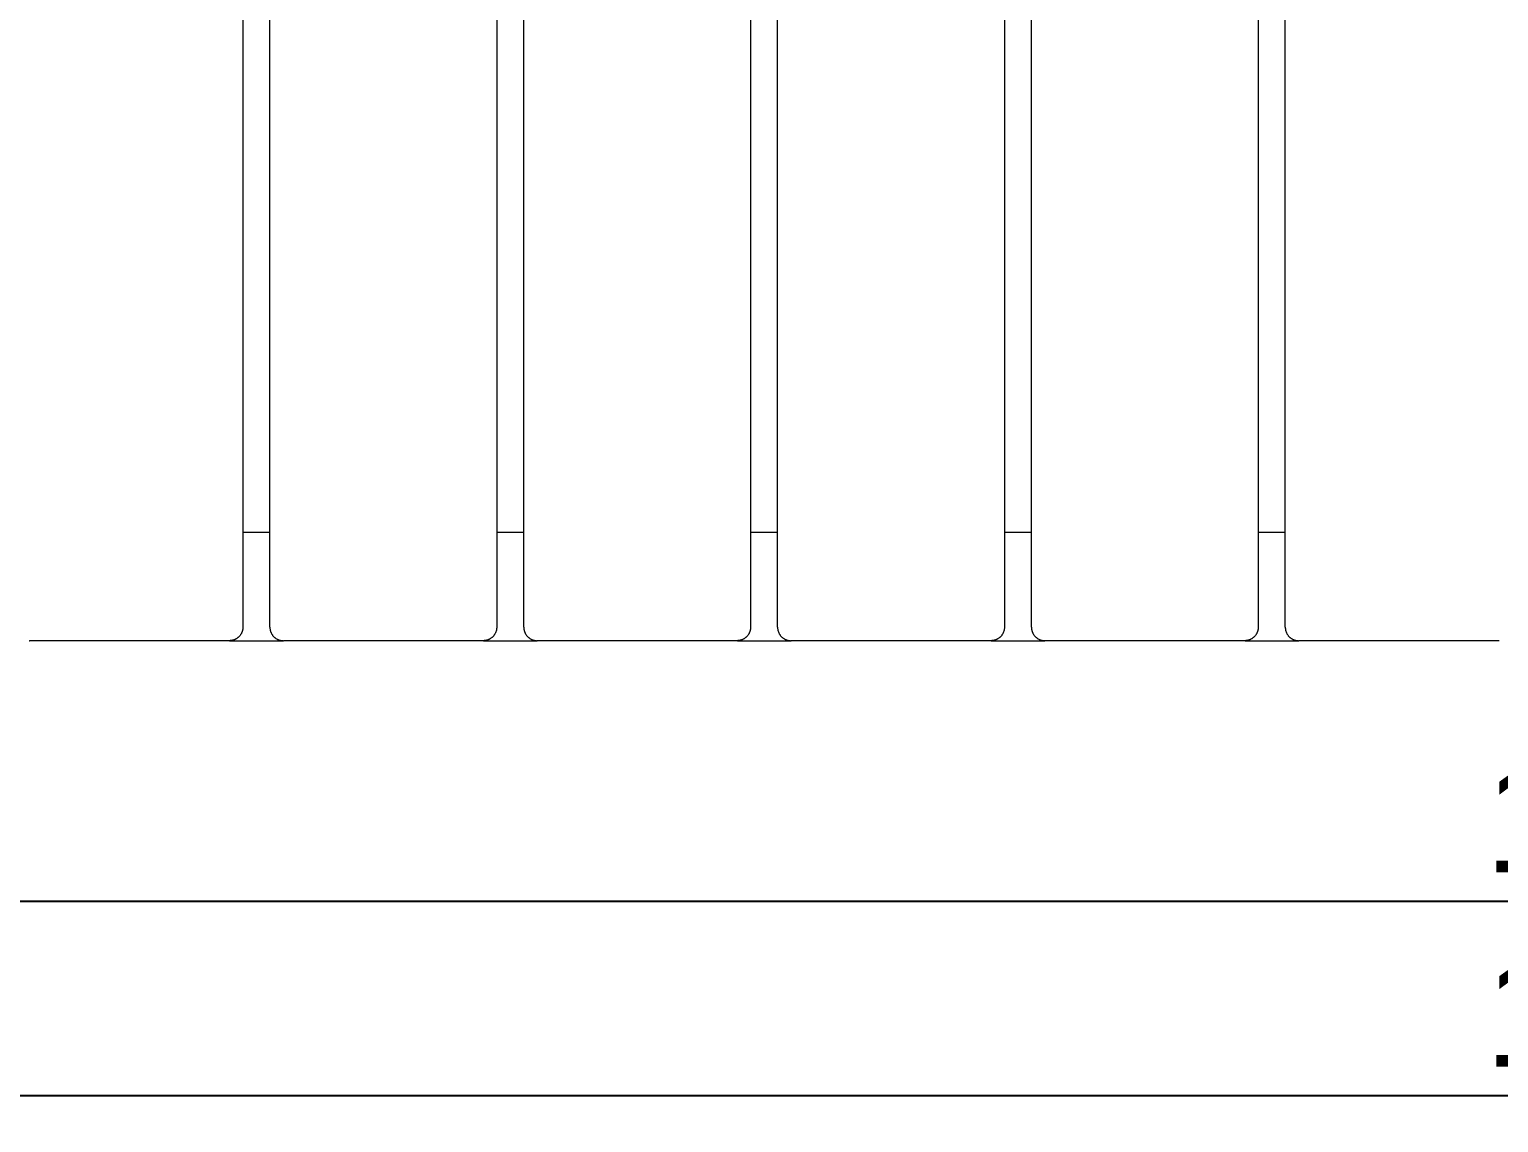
# Model space of a CAD drawing. Header units: millimetres. Extents: x -402 to 3954, y -41 to 3282.
# Drawn here: x 200 to 744, y 1074 to 1479 of the extents above; entities that cross this region are included whole.
import ezdxf

# ---------------------------------------------------------------- set-up
doc = ezdxf.new("R2010")
doc.units = ezdxf.units.MM
for name, color, linetype, lineweight in [('ZANO_O', 10, 'Continuous', 0), ('ZANO_R', 7, 'Continuous', 0), ('ZANO_W', 1, 'Continuous', 0)]:
    doc.layers.add(name, color=color, linetype=linetype, lineweight=lineweight)
doc.styles.add('Arial', font='arial.ttf')
doc.styles.get("Standard").update_dxf_attribs({"font": 'ARIALUNI.TTF'})
doc.dimstyles.new('pl i ang', dxfattribs={"dimtxt": 50, "dimasz": 50, "dimexe": 1.25, "dimexo": 0.625, "dimgap": 10, "dimtad": 1, "dimtoh": 1, "dimtxsty": 'Standard', "dimcen": 2.5, "dimclrd": 1, "dimclre": 1, "dimclrt": 1, "dimadec": 0, "dimazin": 0, "dimtfac": 1, "dimtmove": 0, "dimatfit": 3, "dimfxl": 1, "dimarcsym": 1})

# ---------------------------------------------------------------- blocks, each defined once
blk = doc.blocks.new('*D412')
at = {"layer": 'ZANO_W', "color": 1, "lineweight": -2}
for p, q in [((-143.37, 1252.91), (-143.37, 1074.44)), ((1744.62, 1252.39), (1744.62, 1074.44)), ((-103.37, 1084.44), (1704.62, 1084.44))]:
    blk.add_line(p, q, dxfattribs=at)
at = {"layer": 'ZANO_W', "color": 1}
for points in [[(-103.37, 1091.1), (-103.37, 1077.77), (-143.37, 1084.44)], [(1704.62, 1077.77), (1704.62, 1091.1), (1744.62, 1084.44)]]:
    blk.add_solid(points, dxfattribs=at)
at = {"layer": 'ZANO_W', "color": 1, "insert": (800.62, 1114.86), "char_height": 40, "attachment_point": 5, "style": 'Arial'}
blk.add_mtext('1888', dxfattribs=at)
blk = doc.blocks.new('*D426')
at = {"layer": 'ZANO_O', "color": 1, "lineweight": -2}
for p, q in [((-97.37, 1242.91), (-97.37, 1146.45)), ((1698.63, 1242.91), (1698.63, 1146.45)), ((-57.37, 1156.45), (1658.63, 1156.45))]:
    blk.add_line(p, q, dxfattribs=at)
at = {"layer": 'ZANO_O', "color": 1}
for points in [[(-57.37, 1163.12), (-57.37, 1149.78), (-97.37, 1156.45)], [(1658.63, 1149.78), (1658.63, 1163.12), (1698.63, 1156.45)]]:
    blk.add_solid(points, dxfattribs=at)
at = {"layer": 'ZANO_O', "color": 1, "insert": (800.63, 1186.87), "char_height": 40, "attachment_point": 5, "style": 'Arial'}
blk.add_mtext('1796', dxfattribs=at)

msp = doc.modelspace()

# ---------------------------------------------------------------- linework, layer by layer
at = {"layer": 'ZANO_R'}
for p, q in [((278.63, 1697.91), (278.63, 1257.91)), ((288.63, 1257.91), (288.63, 1697.91)), ((372.63, 1697.91), (372.63, 1257.91)), ((382.63, 1257.91), (382.63, 1697.91)), ((466.63, 1697.91), (466.63, 1257.91)), ((476.63, 1257.91), (476.63, 1697.91)), ((560.63, 1697.91), (560.63, 1257.91)), ((570.63, 1257.91), (570.63, 1697.91)), ((654.63, 1697.91), (654.63, 1257.91)), ((664.63, 1257.91), (664.63, 1697.91)), ((288.63, 1292.91), (278.63, 1292.91)), ((382.63, 1292.91), (372.63, 1292.91)), ((476.63, 1292.91), (466.63, 1292.91)), ((570.63, 1292.91), (560.63, 1292.91)), ((664.63, 1292.91), (654.63, 1292.91)), ((278.53, 1256.89), (278.49, 1256.72)), ((278.56, 1257.06), (278.53, 1256.89)), ((278.58, 1257.22), (278.56, 1257.06)), ((278.61, 1257.39), (278.58, 1257.22)), ((278.62, 1257.56), (278.61, 1257.39)), ((278.63, 1257.73), (278.62, 1257.56)), ((278.63, 1257.91), (278.63, 1257.73)), ((288.63, 1257.91), (288.63, 1257.73)), ((288.63, 1257.73), (288.64, 1257.56)), ((288.64, 1257.56), (288.66, 1257.39)), ((288.66, 1257.39), (288.68, 1257.22)), ((288.68, 1257.22), (288.7, 1257.06)), ((288.7, 1257.06), (288.74, 1256.89)), ((288.74, 1256.89), (288.77, 1256.72)), ((372.53, 1256.89), (372.49, 1256.72)), ((372.56, 1257.06), (372.53, 1256.89)), ((372.58, 1257.22), (372.56, 1257.06)), ((372.61, 1257.39), (372.58, 1257.22)), ((372.62, 1257.56), (372.61, 1257.39)), ((372.63, 1257.73), (372.62, 1257.56)), ((372.63, 1257.91), (372.63, 1257.73)), ((382.63, 1257.91), (382.63, 1257.73)), ((382.63, 1257.73), (382.64, 1257.56)), ((382.64, 1257.56), (382.66, 1257.39)), ((382.66, 1257.39), (382.68, 1257.22)), ((382.68, 1257.22), (382.7, 1257.06)), ((382.7, 1257.06), (382.74, 1256.89)), ((382.74, 1256.89), (382.77, 1256.72)), ((466.53, 1256.89), (466.49, 1256.72)), ((466.56, 1257.06), (466.53, 1256.89)), ((466.58, 1257.22), (466.56, 1257.06)), ((466.61, 1257.39), (466.58, 1257.22)), ((466.62, 1257.56), (466.61, 1257.39)), ((466.63, 1257.73), (466.62, 1257.56)), ((466.63, 1257.91), (466.63, 1257.73)), ((476.63, 1257.91), (476.63, 1257.73)), ((476.63, 1257.73), (476.64, 1257.56)), ((476.64, 1257.56), (476.66, 1257.39)), ((476.66, 1257.39), (476.68, 1257.22)), ((476.68, 1257.22), (476.7, 1257.06)), ((476.7, 1257.06), (476.74, 1256.89)), ((476.74, 1256.89), (476.77, 1256.72)), ((560.53, 1256.89), (560.49, 1256.72)), ((560.56, 1257.06), (560.53, 1256.89)), ((560.58, 1257.22), (560.56, 1257.06)), ((560.61, 1257.39), (560.58, 1257.22)), ((560.62, 1257.56), (560.61, 1257.39)), ((560.63, 1257.73), (560.62, 1257.56)), ((560.63, 1257.91), (560.63, 1257.73)), ((570.63, 1257.91), (570.63, 1257.73)), ((570.63, 1257.73), (570.64, 1257.56)), ((570.64, 1257.56), (570.66, 1257.39)), ((570.66, 1257.39), (570.68, 1257.22)), ((570.68, 1257.22), (570.7, 1257.06)), ((570.7, 1257.06), (570.74, 1256.89)), ((570.74, 1256.89), (570.77, 1256.72)), ((654.53, 1256.89), (654.49, 1256.72)), ((654.56, 1257.06), (654.53, 1256.89)), ((654.58, 1257.22), (654.56, 1257.06)), ((654.61, 1257.39), (654.58, 1257.22)), ((654.62, 1257.56), (654.61, 1257.39)), ((654.63, 1257.73), (654.62, 1257.56)), ((654.63, 1257.91), (654.63, 1257.73)), ((664.63, 1257.91), (664.63, 1257.73)), ((664.63, 1257.73), (664.64, 1257.56)), ((664.64, 1257.56), (664.66, 1257.39)), ((664.66, 1257.39), (664.68, 1257.22)), ((664.68, 1257.22), (664.7, 1257.06)), ((664.7, 1257.06), (664.74, 1256.89)), ((664.74, 1256.89), (664.77, 1256.72)), ((199.46, 1252.91), (199.63, 1252.91)), ((273.63, 1252.91), (199.63, 1252.91)), ((273.8, 1252.91), (273.63, 1252.91)), ((273.74, 1252.91), (293.52, 1252.91)), ((273.97, 1252.92), (273.8, 1252.91)), ((274.14, 1252.93), (273.97, 1252.92)), ((274.31, 1252.95), (274.14, 1252.93)), ((274.48, 1252.98), (274.31, 1252.95)), ((274.65, 1253.01), (274.48, 1252.98)), ((274.82, 1253.05), (274.65, 1253.01)), ((274.98, 1253.09), (274.82, 1253.05)), ((275.14, 1253.14), (274.98, 1253.09)), ((275.31, 1253.19), (275.14, 1253.14)), ((275.47, 1253.25), (275.31, 1253.19)), ((275.62, 1253.32), (275.47, 1253.25)), ((275.78, 1253.39), (275.62, 1253.32)), ((275.93, 1253.47), (275.78, 1253.39)), ((276.08, 1253.55), (275.93, 1253.47)), ((276.23, 1253.63), (276.08, 1253.55)), ((276.37, 1253.72), (276.23, 1253.63)), ((276.51, 1253.82), (276.37, 1253.72)), ((276.65, 1253.92), (276.51, 1253.82)), ((276.79, 1254.03), (276.65, 1253.92)), ((276.92, 1254.14), (276.79, 1254.03)), ((277.04, 1254.25), (276.92, 1254.14)), ((277.17, 1254.37), (277.04, 1254.25)), ((277.29, 1254.49), (277.17, 1254.37)), ((277.4, 1254.62), (277.29, 1254.49)), ((277.51, 1254.75), (277.4, 1254.62)), ((277.62, 1254.88), (277.51, 1254.75)), ((277.72, 1255.02), (277.62, 1254.88)), ((277.81, 1255.16), (277.72, 1255.02)), ((277.9, 1255.31), (277.81, 1255.16)), ((277.99, 1255.45), (277.9, 1255.31)), ((278.07, 1255.6), (277.99, 1255.45)), ((278.15, 1255.76), (278.07, 1255.6)), ((278.22, 1255.91), (278.15, 1255.76)), ((278.28, 1256.07), (278.22, 1255.91)), ((278.34, 1256.23), (278.28, 1256.07)), ((278.4, 1256.39), (278.34, 1256.23)), ((278.45, 1256.56), (278.4, 1256.39)), ((278.49, 1256.72), (278.45, 1256.56)), ((288.77, 1256.72), (288.82, 1256.56)), ((288.82, 1256.56), (288.87, 1256.39)), ((288.87, 1256.39), (288.92, 1256.23)), ((288.92, 1256.23), (288.98, 1256.07)), ((288.98, 1256.07), (289.05, 1255.91)), ((289.05, 1255.91), (289.12, 1255.76)), ((289.12, 1255.76), (289.19, 1255.6)), ((289.19, 1255.6), (289.27, 1255.45)), ((289.27, 1255.45), (289.36, 1255.31)), ((289.36, 1255.31), (289.45, 1255.16)), ((289.45, 1255.16), (289.55, 1255.02)), ((289.55, 1255.02), (289.65, 1254.88)), ((289.65, 1254.88), (289.75, 1254.75)), ((289.75, 1254.75), (289.86, 1254.62)), ((289.86, 1254.62), (289.98, 1254.49)), ((289.98, 1254.49), (290.1, 1254.37)), ((290.1, 1254.37), (290.22, 1254.25)), ((290.22, 1254.25), (290.35, 1254.14)), ((290.35, 1254.14), (290.48, 1254.03)), ((290.48, 1254.03), (290.61, 1253.92)), ((290.61, 1253.92), (290.75, 1253.82)), ((290.75, 1253.82), (290.89, 1253.72)), ((290.89, 1253.72), (291.03, 1253.63)), ((291.03, 1253.63), (291.18, 1253.55)), ((291.18, 1253.55), (291.33, 1253.47)), ((291.33, 1253.47), (291.48, 1253.39)), ((291.48, 1253.39), (291.64, 1253.32)), ((291.64, 1253.32), (291.8, 1253.25)), ((291.8, 1253.25), (291.96, 1253.19)), ((291.96, 1253.19), (292.12, 1253.14)), ((292.12, 1253.14), (292.28, 1253.09)), ((292.28, 1253.09), (292.45, 1253.05)), ((292.45, 1253.05), (292.61, 1253.01)), ((292.61, 1253.01), (292.78, 1252.98)), ((292.78, 1252.98), (292.95, 1252.95)), ((292.95, 1252.95), (293.12, 1252.93)), ((293.12, 1252.93), (293.29, 1252.92)), ((293.29, 1252.92), (293.46, 1252.91)), ((293.46, 1252.91), (293.63, 1252.91)), ((367.63, 1252.91), (293.63, 1252.91)), ((367.8, 1252.91), (367.63, 1252.91)), ((367.74, 1252.91), (387.52, 1252.91)), ((367.97, 1252.92), (367.8, 1252.91)), ((368.14, 1252.93), (367.97, 1252.92)), ((368.31, 1252.95), (368.14, 1252.93)), ((368.48, 1252.98), (368.31, 1252.95)), ((368.65, 1253.01), (368.48, 1252.98)), ((368.82, 1253.05), (368.65, 1253.01)), ((368.98, 1253.09), (368.82, 1253.05)), ((369.14, 1253.14), (368.98, 1253.09)), ((369.31, 1253.19), (369.14, 1253.14)), ((369.47, 1253.25), (369.31, 1253.19)), ((369.62, 1253.32), (369.47, 1253.25)), ((369.78, 1253.39), (369.62, 1253.32)), ((369.93, 1253.47), (369.78, 1253.39)), ((370.08, 1253.55), (369.93, 1253.47)), ((370.23, 1253.63), (370.08, 1253.55)), ((370.37, 1253.72), (370.23, 1253.63)), ((370.51, 1253.82), (370.37, 1253.72)), ((370.65, 1253.92), (370.51, 1253.82)), ((370.79, 1254.03), (370.65, 1253.92)), ((370.92, 1254.14), (370.79, 1254.03)), ((371.04, 1254.25), (370.92, 1254.14)), ((371.17, 1254.37), (371.04, 1254.25)), ((371.29, 1254.49), (371.17, 1254.37)), ((371.4, 1254.62), (371.29, 1254.49)), ((371.51, 1254.75), (371.4, 1254.62)), ((371.62, 1254.88), (371.51, 1254.75)), ((371.72, 1255.02), (371.62, 1254.88)), ((371.81, 1255.16), (371.72, 1255.02)), ((371.9, 1255.31), (371.81, 1255.16)), ((371.99, 1255.45), (371.9, 1255.31)), ((372.07, 1255.6), (371.99, 1255.45)), ((372.15, 1255.76), (372.07, 1255.6)), ((372.22, 1255.91), (372.15, 1255.76)), ((372.28, 1256.07), (372.22, 1255.91)), ((372.34, 1256.23), (372.28, 1256.07)), ((372.4, 1256.39), (372.34, 1256.23)), ((372.45, 1256.56), (372.4, 1256.39)), ((372.49, 1256.72), (372.45, 1256.56)), ((382.77, 1256.72), (382.82, 1256.56)), ((382.82, 1256.56), (382.87, 1256.39)), ((382.87, 1256.39), (382.92, 1256.23)), ((382.92, 1256.23), (382.98, 1256.07)), ((382.98, 1256.07), (383.05, 1255.91)), ((383.05, 1255.91), (383.12, 1255.76)), ((383.12, 1255.76), (383.19, 1255.6)), ((383.19, 1255.6), (383.27, 1255.45)), ((383.27, 1255.45), (383.36, 1255.31)), ((383.36, 1255.31), (383.45, 1255.16)), ((383.45, 1255.16), (383.55, 1255.02)), ((383.55, 1255.02), (383.65, 1254.88)), ((383.65, 1254.88), (383.75, 1254.75)), ((383.75, 1254.75), (383.86, 1254.62)), ((383.86, 1254.62), (383.98, 1254.49)), ((383.98, 1254.49), (384.1, 1254.37)), ((384.1, 1254.37), (384.22, 1254.25)), ((384.22, 1254.25), (384.35, 1254.14)), ((384.35, 1254.14), (384.48, 1254.03)), ((384.48, 1254.03), (384.61, 1253.92)), ((384.61, 1253.92), (384.75, 1253.82)), ((384.75, 1253.82), (384.89, 1253.72)), ((384.89, 1253.72), (385.03, 1253.63)), ((385.03, 1253.63), (385.18, 1253.55)), ((385.18, 1253.55), (385.33, 1253.47)), ((385.33, 1253.47), (385.48, 1253.39)), ((385.48, 1253.39), (385.64, 1253.32)), ((385.64, 1253.32), (385.8, 1253.25)), ((385.8, 1253.25), (385.96, 1253.19)), ((385.96, 1253.19), (386.12, 1253.14)), ((386.12, 1253.14), (386.28, 1253.09)), ((386.28, 1253.09), (386.45, 1253.05)), ((386.45, 1253.05), (386.61, 1253.01)), ((386.61, 1253.01), (386.78, 1252.98)), ((386.78, 1252.98), (386.95, 1252.95)), ((386.95, 1252.95), (387.12, 1252.93)), ((387.12, 1252.93), (387.29, 1252.92)), ((387.29, 1252.92), (387.46, 1252.91)), ((387.46, 1252.91), (387.63, 1252.91)), ((461.63, 1252.91), (387.63, 1252.91)), ((461.8, 1252.91), (461.63, 1252.91)), ((461.74, 1252.91), (481.52, 1252.91)), ((461.97, 1252.92), (461.8, 1252.91)), ((462.14, 1252.93), (461.97, 1252.92)), ((462.31, 1252.95), (462.14, 1252.93)), ((462.48, 1252.98), (462.31, 1252.95)), ((462.65, 1253.01), (462.48, 1252.98)), ((462.82, 1253.05), (462.65, 1253.01)), ((462.98, 1253.09), (462.82, 1253.05)), ((463.14, 1253.14), (462.98, 1253.09)), ((463.31, 1253.19), (463.14, 1253.14)), ((463.47, 1253.25), (463.31, 1253.19)), ((463.62, 1253.32), (463.47, 1253.25)), ((463.78, 1253.39), (463.62, 1253.32)), ((463.93, 1253.47), (463.78, 1253.39)), ((464.08, 1253.55), (463.93, 1253.47)), ((464.23, 1253.63), (464.08, 1253.55)), ((464.37, 1253.72), (464.23, 1253.63)), ((464.51, 1253.82), (464.37, 1253.72)), ((464.65, 1253.92), (464.51, 1253.82)), ((464.79, 1254.03), (464.65, 1253.92)), ((464.92, 1254.14), (464.79, 1254.03)), ((465.04, 1254.25), (464.92, 1254.14)), ((465.17, 1254.37), (465.04, 1254.25)), ((465.29, 1254.49), (465.17, 1254.37)), ((465.4, 1254.62), (465.29, 1254.49)), ((465.51, 1254.75), (465.4, 1254.62)), ((465.62, 1254.88), (465.51, 1254.75)), ((465.72, 1255.02), (465.62, 1254.88)), ((465.81, 1255.16), (465.72, 1255.02)), ((465.9, 1255.31), (465.81, 1255.16)), ((465.99, 1255.45), (465.9, 1255.31)), ((466.07, 1255.6), (465.99, 1255.45)), ((466.15, 1255.76), (466.07, 1255.6)), ((466.22, 1255.91), (466.15, 1255.76)), ((466.28, 1256.07), (466.22, 1255.91)), ((466.34, 1256.23), (466.28, 1256.07)), ((466.4, 1256.39), (466.34, 1256.23)), ((466.45, 1256.56), (466.4, 1256.39)), ((466.49, 1256.72), (466.45, 1256.56)), ((476.77, 1256.72), (476.82, 1256.56)), ((476.82, 1256.56), (476.87, 1256.39)), ((476.87, 1256.39), (476.92, 1256.23)), ((476.92, 1256.23), (476.98, 1256.07)), ((476.98, 1256.07), (477.05, 1255.91)), ((477.05, 1255.91), (477.12, 1255.76)), ((477.12, 1255.76), (477.19, 1255.6)), ((477.19, 1255.6), (477.27, 1255.45)), ((477.27, 1255.45), (477.36, 1255.31)), ((477.36, 1255.31), (477.45, 1255.16)), ((477.45, 1255.16), (477.55, 1255.02)), ((477.55, 1255.02), (477.65, 1254.88)), ((477.65, 1254.88), (477.75, 1254.75)), ((477.75, 1254.75), (477.86, 1254.62)), ((477.86, 1254.62), (477.98, 1254.49)), ((477.98, 1254.49), (478.1, 1254.37)), ((478.1, 1254.37), (478.22, 1254.25)), ((478.22, 1254.25), (478.35, 1254.14)), ((478.35, 1254.14), (478.48, 1254.03)), ((478.48, 1254.03), (478.61, 1253.92)), ((478.61, 1253.92), (478.75, 1253.82)), ((478.75, 1253.82), (478.89, 1253.72)), ((478.89, 1253.72), (479.03, 1253.63)), ((479.03, 1253.63), (479.18, 1253.55)), ((479.18, 1253.55), (479.33, 1253.47)), ((479.33, 1253.47), (479.48, 1253.39)), ((479.48, 1253.39), (479.64, 1253.32)), ((479.64, 1253.32), (479.8, 1253.25)), ((479.8, 1253.25), (479.96, 1253.19)), ((479.96, 1253.19), (480.12, 1253.14)), ((480.12, 1253.14), (480.28, 1253.09)), ((480.28, 1253.09), (480.45, 1253.05)), ((480.45, 1253.05), (480.61, 1253.01)), ((480.61, 1253.01), (480.78, 1252.98)), ((480.78, 1252.98), (480.95, 1252.95)), ((480.95, 1252.95), (481.12, 1252.93)), ((481.12, 1252.93), (481.29, 1252.92)), ((481.29, 1252.92), (481.46, 1252.91)), ((481.46, 1252.91), (481.63, 1252.91)), ((555.63, 1252.91), (481.63, 1252.91)), ((555.8, 1252.91), (555.63, 1252.91)), ((555.74, 1252.91), (575.52, 1252.91)), ((555.97, 1252.92), (555.8, 1252.91)), ((556.14, 1252.93), (555.97, 1252.92)), ((556.31, 1252.95), (556.14, 1252.93)), ((556.48, 1252.98), (556.31, 1252.95)), ((556.65, 1253.01), (556.48, 1252.98)), ((556.82, 1253.05), (556.65, 1253.01)), ((556.98, 1253.09), (556.82, 1253.05)), ((557.14, 1253.14), (556.98, 1253.09)), ((557.31, 1253.19), (557.14, 1253.14)), ((557.47, 1253.25), (557.31, 1253.19)), ((557.62, 1253.32), (557.47, 1253.25)), ((557.78, 1253.39), (557.62, 1253.32)), ((557.93, 1253.47), (557.78, 1253.39)), ((558.08, 1253.55), (557.93, 1253.47)), ((558.23, 1253.63), (558.08, 1253.55)), ((558.37, 1253.72), (558.23, 1253.63)), ((558.51, 1253.82), (558.37, 1253.72)), ((558.65, 1253.92), (558.51, 1253.82)), ((558.79, 1254.03), (558.65, 1253.92)), ((558.92, 1254.14), (558.79, 1254.03)), ((559.04, 1254.25), (558.92, 1254.14)), ((559.17, 1254.37), (559.04, 1254.25)), ((559.29, 1254.49), (559.17, 1254.37)), ((559.4, 1254.62), (559.29, 1254.49)), ((559.51, 1254.75), (559.4, 1254.62)), ((559.62, 1254.88), (559.51, 1254.75)), ((559.72, 1255.02), (559.62, 1254.88)), ((559.81, 1255.16), (559.72, 1255.02)), ((559.9, 1255.31), (559.81, 1255.16)), ((559.99, 1255.45), (559.9, 1255.31)), ((560.07, 1255.6), (559.99, 1255.45)), ((560.15, 1255.76), (560.07, 1255.6)), ((560.22, 1255.91), (560.15, 1255.76)), ((560.28, 1256.07), (560.22, 1255.91)), ((560.34, 1256.23), (560.28, 1256.07)), ((560.4, 1256.39), (560.34, 1256.23)), ((560.45, 1256.56), (560.4, 1256.39)), ((560.49, 1256.72), (560.45, 1256.56)), ((570.77, 1256.72), (570.82, 1256.56)), ((570.82, 1256.56), (570.87, 1256.39)), ((570.87, 1256.39), (570.92, 1256.23)), ((570.92, 1256.23), (570.98, 1256.07)), ((570.98, 1256.07), (571.05, 1255.91)), ((571.05, 1255.91), (571.12, 1255.76)), ((571.12, 1255.76), (571.19, 1255.6)), ((571.19, 1255.6), (571.27, 1255.45)), ((571.27, 1255.45), (571.36, 1255.31)), ((571.36, 1255.31), (571.45, 1255.16)), ((571.45, 1255.16), (571.55, 1255.02)), ((571.55, 1255.02), (571.65, 1254.88)), ((571.65, 1254.88), (571.75, 1254.75)), ((571.75, 1254.75), (571.86, 1254.62)), ((571.86, 1254.62), (571.98, 1254.49)), ((571.98, 1254.49), (572.1, 1254.37)), ((572.1, 1254.37), (572.22, 1254.25)), ((572.22, 1254.25), (572.35, 1254.14)), ((572.35, 1254.14), (572.48, 1254.03)), ((572.48, 1254.03), (572.61, 1253.92)), ((572.61, 1253.92), (572.75, 1253.82)), ((572.75, 1253.82), (572.89, 1253.72)), ((572.89, 1253.72), (573.03, 1253.63)), ((573.03, 1253.63), (573.18, 1253.55)), ((573.18, 1253.55), (573.33, 1253.47)), ((573.33, 1253.47), (573.48, 1253.39)), ((573.48, 1253.39), (573.64, 1253.32)), ((573.64, 1253.32), (573.8, 1253.25)), ((573.8, 1253.25), (573.96, 1253.19)), ((573.96, 1253.19), (574.12, 1253.14)), ((574.12, 1253.14), (574.28, 1253.09)), ((574.28, 1253.09), (574.45, 1253.05)), ((574.45, 1253.05), (574.61, 1253.01)), ((574.61, 1253.01), (574.78, 1252.98)), ((574.78, 1252.98), (574.95, 1252.95)), ((574.95, 1252.95), (575.12, 1252.93)), ((575.12, 1252.93), (575.29, 1252.92)), ((575.29, 1252.92), (575.46, 1252.91)), ((575.46, 1252.91), (575.63, 1252.91)), ((649.63, 1252.91), (575.63, 1252.91)), ((649.8, 1252.91), (649.63, 1252.91)), ((649.74, 1252.91), (669.52, 1252.91)), ((649.97, 1252.92), (649.8, 1252.91)), ((650.14, 1252.93), (649.97, 1252.92)), ((650.31, 1252.95), (650.14, 1252.93)), ((650.48, 1252.98), (650.31, 1252.95)), ((650.65, 1253.01), (650.48, 1252.98)), ((650.82, 1253.05), (650.65, 1253.01)), ((650.98, 1253.09), (650.82, 1253.05)), ((651.14, 1253.14), (650.98, 1253.09)), ((651.31, 1253.19), (651.14, 1253.14)), ((651.47, 1253.25), (651.31, 1253.19)), ((651.62, 1253.32), (651.47, 1253.25)), ((651.78, 1253.39), (651.62, 1253.32)), ((651.93, 1253.47), (651.78, 1253.39)), ((652.08, 1253.55), (651.93, 1253.47)), ((652.23, 1253.63), (652.08, 1253.55)), ((652.37, 1253.72), (652.23, 1253.63)), ((652.51, 1253.82), (652.37, 1253.72)), ((652.65, 1253.92), (652.51, 1253.82)), ((652.79, 1254.03), (652.65, 1253.92)), ((652.92, 1254.14), (652.79, 1254.03)), ((653.04, 1254.25), (652.92, 1254.14)), ((653.17, 1254.37), (653.04, 1254.25)), ((653.29, 1254.49), (653.17, 1254.37)), ((653.4, 1254.62), (653.29, 1254.49)), ((653.51, 1254.75), (653.4, 1254.62)), ((653.62, 1254.88), (653.51, 1254.75)), ((653.72, 1255.02), (653.62, 1254.88)), ((653.81, 1255.16), (653.72, 1255.02)), ((653.9, 1255.31), (653.81, 1255.16)), ((653.99, 1255.45), (653.9, 1255.31)), ((654.07, 1255.6), (653.99, 1255.45)), ((654.15, 1255.76), (654.07, 1255.6)), ((654.22, 1255.91), (654.15, 1255.76)), ((654.28, 1256.07), (654.22, 1255.91)), ((654.34, 1256.23), (654.28, 1256.07)), ((654.4, 1256.39), (654.34, 1256.23)), ((654.45, 1256.56), (654.4, 1256.39)), ((654.49, 1256.72), (654.45, 1256.56)), ((664.77, 1256.72), (664.82, 1256.56)), ((664.82, 1256.56), (664.87, 1256.39)), ((664.87, 1256.39), (664.92, 1256.23)), ((664.92, 1256.23), (664.98, 1256.07)), ((664.98, 1256.07), (665.05, 1255.91)), ((665.05, 1255.91), (665.12, 1255.76)), ((665.12, 1255.76), (665.19, 1255.6)), ((665.19, 1255.6), (665.27, 1255.45)), ((665.27, 1255.45), (665.36, 1255.31)), ((665.36, 1255.31), (665.45, 1255.16)), ((665.45, 1255.16), (665.55, 1255.02)), ((665.55, 1255.02), (665.65, 1254.88)), ((665.65, 1254.88), (665.75, 1254.75)), ((665.75, 1254.75), (665.86, 1254.62)), ((665.86, 1254.62), (665.98, 1254.49)), ((665.98, 1254.49), (666.1, 1254.37)), ((666.1, 1254.37), (666.22, 1254.25)), ((666.22, 1254.25), (666.35, 1254.14)), ((666.35, 1254.14), (666.48, 1254.03)), ((666.48, 1254.03), (666.61, 1253.92)), ((666.61, 1253.92), (666.75, 1253.82)), ((666.75, 1253.82), (666.89, 1253.72)), ((666.89, 1253.72), (667.03, 1253.63)), ((667.03, 1253.63), (667.18, 1253.55)), ((667.18, 1253.55), (667.33, 1253.47)), ((667.33, 1253.47), (667.48, 1253.39)), ((667.48, 1253.39), (667.64, 1253.32)), ((667.64, 1253.32), (667.8, 1253.25)), ((667.8, 1253.25), (667.96, 1253.19)), ((667.96, 1253.19), (668.12, 1253.14)), ((668.12, 1253.14), (668.28, 1253.09)), ((668.28, 1253.09), (668.45, 1253.05)), ((668.45, 1253.05), (668.61, 1253.01)), ((668.61, 1253.01), (668.78, 1252.98)), ((668.78, 1252.98), (668.95, 1252.95)), ((668.95, 1252.95), (669.12, 1252.93)), ((669.12, 1252.93), (669.29, 1252.92)), ((669.29, 1252.92), (669.46, 1252.91)), ((669.46, 1252.91), (669.63, 1252.91)), ((743.63, 1252.91), (669.63, 1252.91)), ((743.8, 1252.91), (743.63, 1252.91))]:
    msp.add_line(p, q, dxfattribs=at)

# ---------------------------------------------------------------- dimensions: what is measured, and where the dimension line sits
at = {"layer": 'ZANO_O'}
dim = msp.add_linear_dim(base=(1698.63, 1156.45), p1=(-97.37, 1252.91), p2=(1698.63, 1252.91), dimstyle='pl i ang', override={"dimtxt": 40, "dimasz": 40, "dimexe": 10, "dimexo": 10, "dimtoh": 0, "dimdec": 0, "dimtxsty": 'Arial', "dimtdec": 0, "dimtmove": 1}, dxfattribs=at)
dim.commit()
dim.dimension.update_dxf_attribs({"geometry": '*D426', "text_midpoint": (800.63, 1186.87)})
at = {"layer": 'ZANO_W'}
dim = msp.add_linear_dim(base=(1744.62, 1084.44), p1=(-143.37, 1262.91), p2=(1744.62, 1262.39), dimstyle='pl i ang', override={"dimtxt": 40, "dimasz": 40, "dimexe": 10, "dimexo": 10, "dimtoh": 0, "dimdec": 0, "dimtxsty": 'Arial', "dimtdec": 0, "dimtmove": 1}, dxfattribs=at)
dim.commit()
dim.dimension.update_dxf_attribs({"geometry": '*D412', "text_midpoint": (800.62, 1114.86)})

doc.saveas('drawing.dxf')
